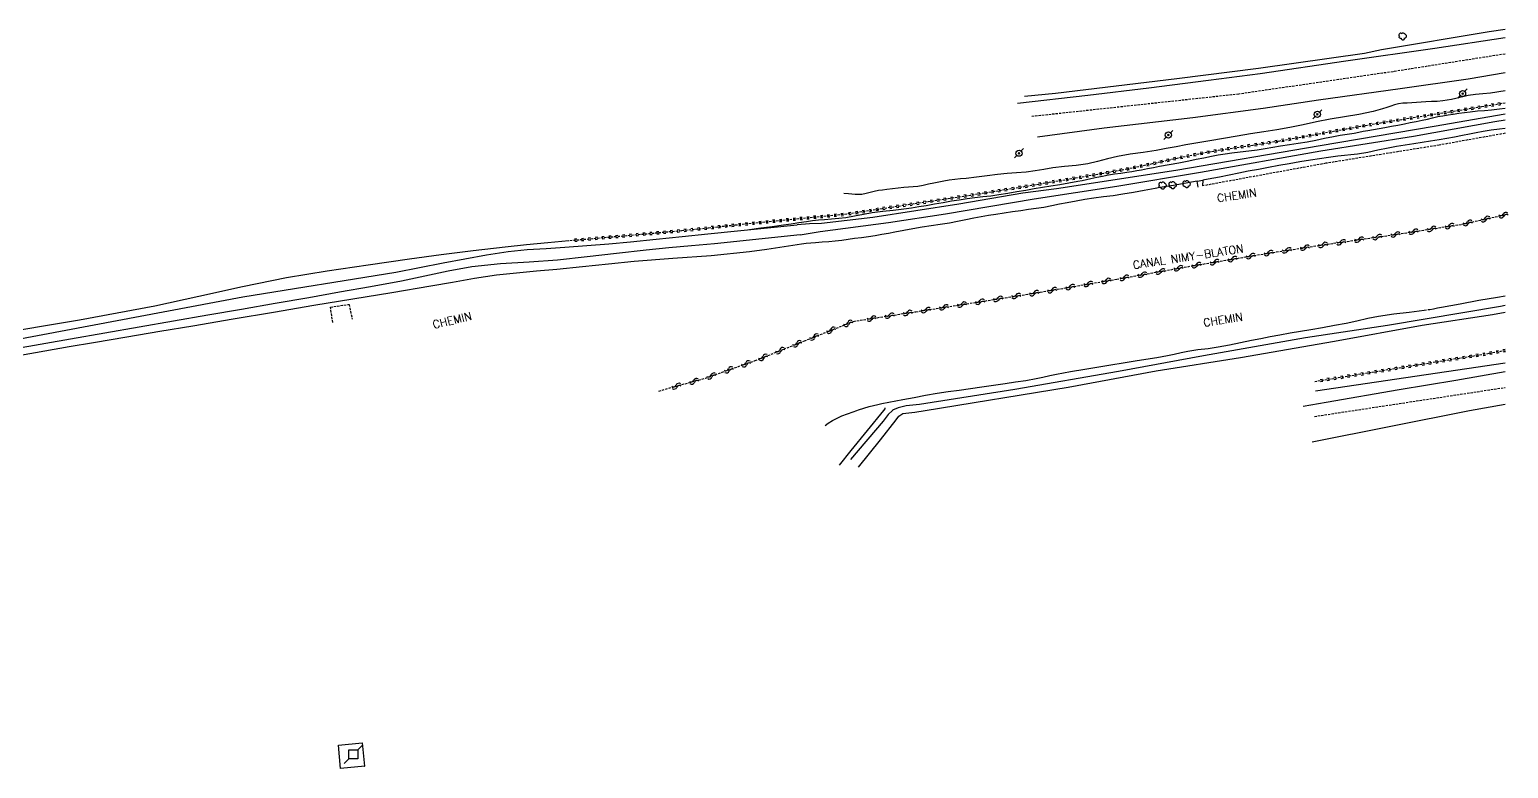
# Model space of a CAD drawing. Header units: millimetres. Extents: x 114000 to 115001, y 129000 to 130000.
# Drawn here: x 114677.4 to 115000.7, y 129596.8 to 129758.2 of the extents above; entities that cross this region are included whole.
import ezdxf
from ezdxf.enums import TextEntityAlignment as Align

# ---------------------------------------------------------------- set-up
doc = ezdxf.new("R2010")
doc.units = ezdxf.units.MM
doc.linetypes.add('DASHED', pattern=[0.75, 0.5, -0.25])
doc.layers.get('0').update_dxf_attribs({"linetype": 'CONTINUOUS'})
for name, color, linetype in [('W0001', 6, 'DASHED'), ('W0006', 2, 'CONTINUOUS'), ('W0008', 7, 'CONTINUOUS'), ('W0010', 4, 'CONTINUOUS'), ('W0014', 7, 'CONTINUOUS'), ('W0071', 7, 'CONTINUOUS'), ('W0112', 1, 'DASHED'), ('W0120', 7, 'CONTINUOUS'), ('W0211', 2, 'CONTINUOUS'), ('W0214', 2, 'CONTINUOUS'), ('W0220', 5, 'DASHED'), ('W0300', 7, 'CONTINUOUS'), ('W0473', 7, 'CONTINUOUS'), ('W0500', 5, 'DASHED'), ('W0510', 5, 'CONTINUOUS'), ('W0600', 7, 'CONTINUOUS'), ('W0985', 4, 'CONTINUOUS'), ('W0989', 7, 'CONTINUOUS')]:
    doc.layers.add(name, color=color, linetype=linetype)
doc.styles.get("Standard").update_dxf_attribs({"font": 'romans.shx', "width": 0.85})

# ---------------------------------------------------------------- blocks, each defined once
blk = doc.blocks.new('T600')
for p, q in [((-0.999999, 0.999999), (0.999999, 0.999999)), ((-0.999999, -0.999999), (-0.999999, 0.999999)), ((0.999999, 0.999999), (1.999998, 1.999998)), ((0.999999, 0.999999), (0.999999, -0.999999)), ((-0.999999, -0.999999), (-1.999998, -1.999998)), ((0.999999, -0.999999), (-0.999999, -0.999999))]:
    blk.add_line(p, q)
blk = doc.blocks.new('T300')
for p, q in [((-0.8, 0.51), (-0.86, 0.34)), ((-0.86, 0.34), (-0.86, 0.17)), ((-0.86, 0.17), (-0.74, 0.06)), ((-0.69, 0.63), (-0.8, 0.51)), ((-0.8, -0.06), (-0.74, 0.06)), ((-0.74, 0.06), (-0.69, 0.11)), ((-0.57, 0.69), (-0.69, 0.63)), ((-0.46, 0.69), (-0.57, 0.69)), ((-0.29, 0.63), (-0.46, 0.69)), ((-0.29, 0.63), (-0.17, 0.74)), ((-0.23, 0.57), (-0.29, 0.63)), ((-0.17, 0.74), (-0.06, 0.8)), ((-0.06, 0.8), (0.06, 0.8)), ((0.06, 0.8), (0.23, 0.74)), ((0.23, 0.74), (0.34, 0.63)), ((0.34, 0.63), (0.4, 0.51)), ((0.46, 0.46), (0.34, 0.46)), ((0.4, 0.51), (0.4, 0.46)), ((0.57, 0.4), (0.46, 0.46)), ((0.57, 0.4), (0.69, 0.29)), ((0.69, 0.29), (0.74, 0.17)), ((0.74, 0.06), (0.69, -0.17)), ((0.74, 0.17), (0.74, 0.06)), ((-0.8, -0.17), (-0.8, -0.06)), ((-0.8, -0.23), (-0.8, -0.17)), ((-0.74, -0.34), (-0.8, -0.23)), ((-0.69, -0.4), (-0.74, -0.34)), ((-0.51, -0.46), (-0.69, -0.4)), ((-0.4, -0.46), (-0.51, -0.46)), ((-0.4, -0.46), (-0.34, -0.46)), ((-0.34, -0.46), (-0.34, -0.4)), ((-0.34, -0.51), (-0.34, -0.46)), ((-0.29, -0.63), (-0.34, -0.51)), ((-0.17, -0.74), (-0.29, -0.63)), ((-0.06, -0.8), (-0.17, -0.74)), ((0.06, -0.8), (-0.06, -0.8)), ((0.17, -0.74), (0.06, -0.8)), ((0.23, -0.69), (0.17, -0.74)), ((0.29, -0.46), (0.23, -0.46)), ((0.29, -0.63), (0.23, -0.69)), ((0.46, -0.4), (0.29, -0.46)), ((0.34, -0.51), (0.29, -0.63)), ((0.34, -0.51), (0.34, -0.46)), ((0.57, -0.34), (0.46, -0.4)), ((0.63, -0.29), (0.57, -0.34)), ((0.69, -0.17), (0.63, -0.29))]:
    blk.add_line(p, q)
blk = doc.blocks.new('T473')
for p, q in [((-0.166667, 0.166667), (0.166667, -0.166667)), ((-0.166667, -0.166667), (0.166667, 0.166667)), ((0.500001, 0.500001), (1.000002, 1.000002)), ((-1.000002, -1.000002), (-0.500001, -0.500001))]:
    blk.add_line(p, q)
blk.add_ellipse((0, 0), major_axis=(0.471405, 0.471405), ratio=1, start_param=5.4977871438, end_param=11.780972451)
blk = doc.blocks.new('t220o')
at = {"color": 0, "linetype": 'Continuous'}
for p, q in [((-0.25, 0.25), (0.25, 0.25)), ((-0.25, -0.25), (0.25, -0.25))]:
    blk.add_line(p, q, dxfattribs=at)
blk = doc.blocks.new('t500o')
at = {"color": 0, "linetype": 'Continuous'}
for centre, start, end in [((-0.5, 0.625), 216.8699, 323.1301), ((0.5, -0.125), 36.8699, 143.1301), ((0.5, -0.625), 36.8699, 143.1301), ((-0.5, 0.125), 216.8699, 323.1301)]:
    blk.add_arc(centre, 0.625, start, end, dxfattribs=at)

msp = doc.modelspace()

# ---------------------------------------------------------------- linework, layer by layer
at = {"layer": 'W0001'}
for points in [[(115000, 129752.87), (114975.52, 129749.01), (114941.77, 129744.1), (114896.37, 129739.19)], [(114958.34, 129673.69), (115000, 129680.01)]]:
    msp.add_lwpolyline(points, dxfattribs=at)
at = {"layer": 'W0006'}
msp.add_lwpolyline([(115000, 129685.31), (114991.64, 129684.05), (114991.64, 129684.05), (114958.57, 129679.23), (114958.57, 129679.23)], dxfattribs=at)
at = {"layer": 'W0008'}
for points in [[(115000, 129756.42), (114984.63, 129754.09), (114965.22, 129751.28), (114946.48, 129748.56), (114935.18, 129747.07), (114922.12, 129745.44), (114908.82, 129743.83), (114893.38, 129742.04)], [(114897.78, 129734.79), (114897.78, 129734.79), (114912.35, 129736.73), (114931.77, 129739), (114947.11, 129741.01), (114959.24, 129742.84), (114977.1, 129745.36), (114991.94, 129747.48), (115000, 129748.86)], [(115000, 129683.4), (114989.28, 129681.57), (114976.83, 129679.47), (114960.93, 129676.71), (114955.87, 129675.85)], [(114957.87, 129668.11), (114957.87, 129668.11), (114992.27, 129675), (114992.27, 129675)], [(114992.27, 129675), (115000, 129676.35)]]:
    msp.add_lwpolyline(points, dxfattribs=at)
at = {"layer": 'W0010'}
for points in [[(115000, 129758.21), (114996.5, 129757.69), (114973.03, 129753.75), (114969.29, 129752.97), (114946.14, 129749.73), (114928.25, 129747.42), (114901.75, 129744.23), (114894.95, 129743.59)], [(114854.5, 129663.02), (114857.04, 129666.25), (114864.21, 129675)], [(114864.21, 129675), (114864.48, 129675.33), (114864.52, 129675.56)]]:
    msp.add_lwpolyline(points, dxfattribs=at)
at = {"layer": 'W0014'}
for points in [[(115000, 129697.92), (114999.01, 129697.74), (114974.3, 129693.52), (114956.35, 129690.87), (114934.05, 129686.89), (114915.5, 129683.5), (114892.82, 129679.56), (114872.01, 129676.28), (114869.05, 129676), (114867.34, 129675.6), (114866.11, 129675.06), (114866.06, 129675)], [(114873.24, 129675), (114904.46, 129680.06), (114923.75, 129683.62), (114942.15, 129686.59), (114962.72, 129690.12), (114981.91, 129693.62), (114997.28, 129695.98), (115000, 129696.45)], [(114866.06, 129675), (114865.14, 129674.09), (114864.05, 129672.68), (114856.89, 129664.24)], [(114858.62, 129662.58), (114863.43, 129668.54), (114866.89, 129672.97), (114867.49, 129673.71), (114868.36, 129674.32), (114870.95, 129674.63), (114873.24, 129675)]]:
    msp.add_lwpolyline(points, dxfattribs=at)
at = {"layer": 'W0071'}
for points in [[(115000, 129739.71), (114984.49, 129737.05), (114959.6, 129732.78), (114928.04, 129727.4), (114901.92, 129723.39), (114894.58, 129722.43), (114880.56, 129720.06), (114861.8, 129717.17), (114850.57, 129715.83), (114847.92, 129715.8), (114845.24, 129715.52)], [(114845.91, 129713.38), (114850.28, 129714.09), (114865.25, 129716.03), (114877.66, 129717.94), (114897.06, 129721.22), (114915.12, 129724.01), (114933.42, 129727.02), (114959.76, 129731.7), (114979.96, 129734.89), (114997.78, 129738.11), (115000, 129738.49)], [(114582.15, 129675), (114582.18, 129675.01), (114631.14, 129683.63), (114674.16, 129690.43), (114724.02, 129699.81), (114757.51, 129705.17), (114767.83, 129707.21), (114772.57, 129708.11), (114777.31, 129709.02), (114782.07, 129709.75), (114786.2, 129710.13), (114790.34, 129710.38), (114794.47, 129710.65), (114799.26, 129711.03), (114804.04, 129711.43), (114808.81, 129711.86), (114814.45, 129712.41), (114820.08, 129713), (114825.72, 129713.59), (114832.22, 129714.24), (114838.73, 129714.88), (114845.24, 129715.52)], [(114845.91, 129713.38), (114839.66, 129712.71), (114833.41, 129712.03), (114827.16, 129711.39), (114822.18, 129710.93), (114817.2, 129710.5), (114812.23, 129710.03), (114805.78, 129709.31), (114799.33, 129708.54), (114792.88, 129707.84), (114786.62, 129707.4), (114780.36, 129707.04), (114774.13, 129706.39), (114768.98, 129705.46), (114763.85, 129704.34), (114758.72, 129703.26), (114751.98, 129702), (114745.22, 129700.81), (114738.46, 129699.63), (114731.11, 129698.34), (114723.76, 129697.07), (114716.4, 129695.79), (114686.38, 129690.57), (114656.85, 129685.42)]]:
    msp.add_lwpolyline(points, dxfattribs=at)
at = {"layer": 'W0112'}
for points in [[(115000, 129735.54), (114985.6, 129732.96), (114960.82, 129728.99), (114933.84, 129724.05)], [(114743.71, 129694.19), (114743.2, 129697.57), (114747.29, 129698.16), (114747.96, 129694.93)], [(114982.35, 129696.91), (114983.53, 129697.08)]]:
    msp.add_lwpolyline(points, dxfattribs=at)
at = {"layer": 'W0120'}
msp.add_lwpolyline([(114932.9, 129723.78), (114932.67, 129725.06), (114933.9, 129725.29), (114933.84, 129724.05)], dxfattribs=at)
at = {"layer": 'W0211'}
for points in [[(115000, 129744.84), (114996.82, 129744.3), (114995.18, 129744.15), (114993.55, 129744.02), (114991.93, 129743.8), (114991.04, 129743.59), (114990.15, 129743.34), (114989.26, 129743.12), (114988.3, 129742.93), (114987.34, 129742.77), (114986.37, 129742.64), (114985.14, 129742.53), (114983.9, 129742.47), (114982.67, 129742.4), (114981.65, 129742.34), (114980.62, 129742.28), (114979.6, 129742.21), (114978.63, 129742.16), (114977.66, 129742.1), (114976.71, 129741.97), (114975.86, 129741.74), (114975.02, 129741.45), (114974.18, 129741.17), (114973.18, 129740.88), (114972.19, 129740.6), (114971.18, 129740.33), (114968.06, 129739.67), (114964.9, 129739.16), (114961.75, 129738.63), (114958.81, 129738.02), (114955.88, 129737.39), (114952.93, 129736.8), (114950.09, 129736.31), (114947.24, 129735.86), (114944.38, 129735.41), (114941.42, 129734.91), (114938.45, 129734.41), (114935.49, 129733.91), (114933.74, 129733.61), (114931.99, 129733.31), (114930.24, 129733), (114928.08, 129732.6), (114925.92, 129732.19), (114923.76, 129731.79), (114920.92, 129731.37), (114918.07, 129730.99), (114915.25, 129730.5), (114913.08, 129729.98), (114910.93, 129729.4), (114908.76, 129728.9), (114906.24, 129728.52), (114903.69, 129728.26), (114901.15, 129727.97), (114899.2, 129727.67), (114897.25, 129727.36), (114895.3, 129727.09), (114893.22, 129726.89), (114891.13, 129726.73), (114889.04, 129726.55), (114886.75, 129726.28), (114884.47, 129725.98), (114882.18, 129725.7), (114880.94, 129725.59), (114879.69, 129725.48), (114878.45, 129725.33), (114877.34, 129725.12), (114876.24, 129724.89), (114875.14, 129724.65), (114873.97, 129724.4), (114872.79, 129724.16), (114871.61, 129723.95), (114870.6, 129723.84), (114869.59, 129723.76), (114868.58, 129723.68), (114867.34, 129723.55), (114866.09, 129723.42), (114864.85, 129723.27), (114863.93, 129723.15), (114863.01, 129723.02), (114862.1, 129722.86), (114861.19, 129722.64), (114860.3, 129722.39), (114859.39, 129722.21), (114857.94, 129722.17), (114856.48, 129722.29), (114855.45, 129722.36)], [(114834.84, 129714.56), (114837.31, 129714.88), (114839.79, 129715.19), (114842.25, 129715.52), (114843.94, 129715.79), (114845.63, 129716.06), (114847.32, 129716.31), (114848.61, 129716.47), (114849.91, 129716.61), (114851.21, 129716.74), (114852.76, 129716.88), (114854.32, 129717.01), (114855.87, 129717.18), (114857.8, 129717.51), (114859.72, 129717.89), (114861.65, 129718.24), (114863.96, 129718.54), (114866.27, 129718.78), (114868.59, 129719.05), (114870.21, 129719.29), (114871.84, 129719.54), (114873.46, 129719.8), (114875.3, 129720.12), (114877.14, 129720.45), (114878.98, 129720.76), (114880.68, 129721.02), (114882.39, 129721.27), (114884.1, 129721.5), (114885.84, 129721.71), (114887.58, 129721.91), (114889.32, 129722.14), (114891.31, 129722.46), (114893.29, 129722.8), (114895.27, 129723.15), (114897.09, 129723.46), (114898.91, 129723.77), (114900.73, 129724.08), (114902.7, 129724.39), (114904.67, 129724.71), (114906.63, 129725.06), (114907.57, 129725.26), (114908.5, 129725.46), (114909.44, 129725.66), (114910.73, 129725.94), (114912.02, 129726.21), (114913.31, 129726.46), (114914.64, 129726.67), (114915.98, 129726.86), (114917.31, 129727.05), (114918.39, 129727.22), (114919.47, 129727.4), (114920.55, 129727.58), (114921.85, 129727.83), (114923.15, 129728.1), (114924.45, 129728.36), (114926.58, 129728.75), (114928.71, 129729.12), (114930.84, 129729.51), (114932.5, 129729.86), (114934.17, 129730.21), (114935.83, 129730.55), (114937.31, 129730.81), (114938.79, 129731.07), (114940.27, 129731.29), (114942.12, 129731.52), (114943.98, 129731.72), (114945.83, 129731.95), (114947.53, 129732.23), (114949.23, 129732.54), (114950.93, 129732.83), (114952.86, 129733.12), (114954.79, 129733.4), (114956.71, 129733.71), (114958.64, 129734.08), (114960.56, 129734.49), (114962.48, 129734.87), (114963.99, 129735.11), (114965.51, 129735.34), (114967.02, 129735.59), (114968.02, 129735.79), (114969.01, 129735.99), (114970, 129736.19), (114971.25, 129736.41), (114972.51, 129736.61), (114973.76, 129736.82), (114975.18, 129737.07), (114976.59, 129737.34), (114978, 129737.61), (114979.3, 129737.87), (114980.59, 129738.13), (114981.88, 129738.4), (114983.03, 129738.67), (114984.18, 129738.94), (114985.33, 129739.19), (114986.43, 129739.39), (114987.54, 129739.57), (114988.65, 129739.74), (114989.9, 129739.93), (114991.15, 129740.11), (114992.4, 129740.26), (114993.95, 129740.42), (114995.49, 129740.55), (114997.04, 129740.7), (114998.83, 129740.9), (115000, 129741.04)]]:
    msp.add_lwpolyline(points, dxfattribs=at)
at = {"layer": 'W0214'}
msp.add_lwpolyline([(114795.35, 129712.03), (114790.7, 129711.6), (114786.04, 129711.16), (114781.38, 129710.69), (114774.4, 129709.87), (114767.43, 129708.97), (114760.47, 129708.02), (114751.49, 129706.77), (114742.52, 129705.46), (114733.59, 129703.97), (114723.99, 129702.02), (114714.41, 129699.86), (114704.82, 129697.81), (114696.57, 129696.24), (114688.31, 129694.75), (114680.03, 129693.31), (114671.53, 129691.91)], dxfattribs=at)
at = {"layer": 'W0220'}
for points in [[(115000, 129742.16), (114998.4, 129741.88), (114994.89, 129741.31), (114991.39, 129740.74), (114987.89, 129740.17), (114982.65, 129739.35), (114977.41, 129738.52), (114972.17, 129737.67), (114964.91, 129736.39), (114957.65, 129735.05), (114950.39, 129733.77), (114944.84, 129732.91), (114939.29, 129732.09), (114933.76, 129731.16), (114928.31, 129730.06), (114922.87, 129728.86), (114917.43, 129727.73), (114911.72, 129726.68), (114906.01, 129725.71), (114900.28, 129724.76), (114894.35, 129723.77), (114888.41, 129722.81), (114882.47, 129721.87), (114878.09, 129721.2), (114873.71, 129720.54), (114869.33, 129719.89), (114863.83, 129719.04), (114858.33, 129718.2), (114855.3, 129717.77)], [(114855.3, 129717.77), (114849.34, 129717.2), (114843.39, 129716.62), (114837.44, 129716.04), (114831.6, 129715.44), (114825.76, 129714.83), (114819.93, 129714.24), (114811.74, 129713.47), (114803.54, 129712.75), (114795.35, 129712.03)], [(115000, 129688.05), (114996.43, 129687.4), (114993.2, 129686.87), (114989.96, 129686.36), (114958.39, 129681.26)]]:
    msp.add_lwpolyline(points, dxfattribs=at)
at = {"layer": 'W0500'}
for points in [[(114857.56, 129694.46), (114871.18, 129696.57), (114884.79, 129698.67), (114898.39, 129700.83), (114915.11, 129703.67), (114931.81, 129706.61), (114948.52, 129709.41), (114962.53, 129711.51), (114976.56, 129713.51), (114990.55, 129715.68), (115000, 129717.74)], [(114815, 129679.24), (114825.19, 129682.06), (114836.07, 129685.88), (114846.82, 129690.18), (114857.56, 129694.46)]]:
    msp.add_lwpolyline(points, dxfattribs=at)
at = {"layer": 'W0510'}
for points in [[(115000, 129736.61), (114998.8, 129736.44), (114997, 129736.22), (114995.2, 129735.96), (114993.7, 129735.67), (114992.2, 129735.35), (114990.7, 129735.04), (114988.99, 129734.73), (114987.28, 129734.43), (114985.57, 129734.14), (114983.74, 129733.84), (114981.9, 129733.54), (114980.07, 129733.25), (114978.19, 129732.95), (114976.31, 129732.64), (114974.44, 129732.32), (114972.21, 129731.87), (114970, 129731.38), (114967.76, 129730.99), (114966.32, 129730.83), (114964.88, 129730.7), (114963.43, 129730.55), (114961.43, 129730.28), (114959.44, 129729.97), (114957.44, 129729.65), (114955.14, 129729.28), (114952.84, 129728.89), (114950.54, 129728.49), (114948.31, 129728.09), (114946.09, 129727.67), (114943.87, 129727.24), (114941.78, 129726.81), (114939.69, 129726.37), (114937.6, 129725.95), (114936.37, 129725.72), (114935.13, 129725.51), (114933.9, 129725.29)], [(114924.5, 129723.68), (114923.48, 129723.51), (114921.13, 129723.08), (114918.79, 129722.63), (114916.43, 129722.23), (114914.32, 129721.92), (114912.2, 129721.64), (114910.09, 129721.35), (114908.16, 129721.05), (114906.23, 129720.73), (114904.31, 129720.39), (114902.61, 129720.04), (114900.91, 129719.68), (114899.21, 129719.35), (114897.52, 129719.09), (114895.83, 129718.87), (114894.14, 129718.64), (114892.32, 129718.38), (114890.51, 129718.1), (114888.71, 129717.82), (114887.1, 129717.57), (114885.49, 129717.31), (114883.88, 129717.03), (114882.1, 129716.67), (114880.32, 129716.28), (114878.54, 129715.93), (114876.54, 129715.61), (114874.54, 129715.32), (114872.54, 129715.01), (114870.56, 129714.66), (114868.6, 129714.29), (114866.63, 129713.93), (114865.19, 129713.67), (114863.75, 129713.41), (114862.32, 129713.16), (114860.81, 129712.94), (114859.3, 129712.73), (114857.79, 129712.53), (114856.39, 129712.34), (114854.98, 129712.15), (114853.58, 129711.99), (114852.15, 129711.86), (114850.71, 129711.75), (114849.28, 129711.64), (114848.26, 129711.54), (114847.23, 129711.45), (114846.21, 129711.35)], [(114932.67, 129725.06), (114931.46, 129724.84), (114930.26, 129724.62), (114929.05, 129724.4), (114927.54, 129724.15), (114926.02, 129723.92), (114924.5, 129723.68)], [(114846.21, 129711.35), (114842.41, 129710.77), (114838.62, 129710.19), (114834.82, 129709.66), (114826.44, 129708.8), (114818.03, 129708.18), (114809.62, 129707.51), (114803.97, 129706.94), (114798.32, 129706.35), (114792.68, 129705.78), (114788.29, 129705.4), (114783.91, 129705.02), (114779.53, 129704.54), (114774.72, 129703.82), (114769.92, 129702.98), (114765.12, 129702.14), (114756.61, 129700.72), (114748.1, 129699.31), (114739.59, 129697.89), (114730.77, 129696.4), (114721.95, 129694.91), (114713.13, 129693.42), (114705.9, 129692.22), (114698.67, 129691.02), (114691.44, 129689.8), (114686.09, 129688.87), (114680.75, 129687.94), (114675.41, 129687.01)], [(114983.53, 129697.08), (114984.39, 129697.23), (114985.25, 129697.39), (114986.11, 129697.54), (114990.18, 129698.3), (114994.25, 129699.06), (114998.33, 129699.76), (115000, 129700.01)], [(114858.26, 129675), (114858.63, 129675.13), (114859.79, 129675.51), (114860.96, 129675.86), (114861.9, 129676.08), (114862.85, 129676.28), (114863.79, 129676.48), (114865.3, 129676.78), (114866.82, 129677.07), (114868.33, 129677.36), (114870.83, 129677.83), (114873.32, 129678.3), (114875.83, 129678.74), (114878.25, 129679.11), (114880.68, 129679.46), (114883.11, 129679.8), (114885.65, 129680.15), (114888.19, 129680.49), (114890.72, 129680.86), (114892.99, 129681.21), (114895.26, 129681.57), (114897.51, 129681.98), (114898.99, 129682.29), (114900.46, 129682.62), (114901.94, 129682.94), (114905.02, 129683.51), (114908.12, 129684.02), (114911.21, 129684.52), (114913.85, 129684.96), (114916.5, 129685.4), (114919.14, 129685.83), (114921.5, 129686.19), (114923.86, 129686.55), (114926.21, 129686.97), (114927.7, 129687.29), (114929.18, 129687.63), (114930.66, 129687.95), (114932.87, 129688.29), (114935.1, 129688.56), (114937.32, 129688.87), (114939.73, 129689.32), (114942.14, 129689.82), (114944.55, 129690.32), (114946.61, 129690.73), (114948.67, 129691.15), (114950.74, 129691.54), (114953.01, 129691.93), (114955.29, 129692.29), (114957.57, 129692.66), (114960.13, 129693.12), (114962.7, 129693.6), (114965.26, 129694.09), (114967.62, 129694.6), (114969.99, 129695.12), (114972.36, 129695.6), (114975.68, 129696.1), (114979.01, 129696.5), (114982.35, 129696.91)], [(114851.35, 129671.68), (114852.05, 129672.2), (114852.94, 129672.76), (114853.86, 129673.26), (114855.04, 129673.81), (114856.25, 129674.28), (114857.48, 129674.72), (114858.26, 129675)]]:
    msp.add_lwpolyline(points, dxfattribs=at)
at = {"layer": 'W0600'}
msp.add_lwpolyline([(114750.71, 129597.28), (114745.44, 129596.78), (114744.96, 129601.86), (114750.14, 129602.35), (114750.62, 129597.27)], close=True, dxfattribs=at)

# ---------------------------------------------------------------- block references
at = {"layer": 'W0220'}
for p, rotation in [((114983.95, 129739.55), 188.9900320173785), ((114985.43, 129739.78), 188.9900320173785), ((114986.91, 129740.02), 188.9900320173785), ((114988.39, 129740.26), 189.1623470457666), ((114989.87, 129740.49), 189.1623470457666), ((114991.35, 129740.73), 189.1623470457666), ((114992.83, 129740.97), 189.1942271652251), ((114994.31, 129741.21), 189.1942271652251), ((114995.79, 129741.45), 189.3269216558371), ((114997.27, 129741.7), 189.3269216558371), ((114998.75, 129741.94), 189.8141573113539), ((114964.71, 129736.35), 190.4416964196528), ((114966.19, 129736.62), 190.0151781027385), ((114967.66, 129736.88), 190.0151781027385), ((114969.14, 129737.14), 190.0151781027385), ((114970.62, 129737.4), 190.0151781027385), ((114972.1, 129737.66), 190.0151781027385), ((114973.58, 129737.9), 189.2208240407175), ((114975.06, 129738.14), 189.2208240407175), ((114976.54, 129738.38), 189.2208240407175), ((114978.02, 129738.62), 188.9046734467338), ((114979.5, 129738.85), 188.9046734467338), ((114980.98, 129739.08), 188.9046734467338), ((114982.46, 129739.32), 188.9046734467338), ((114945.5, 129733.02), 188.8245538923591), ((114946.98, 129733.25), 188.8245538923591), ((114948.46, 129733.48), 188.8245538923591), ((114949.95, 129733.71), 188.8245538923591), ((114951.42, 129733.96), 189.9845831188097), ((114952.9, 129734.22), 189.9845831188097), ((114954.38, 129734.48), 189.9845831188097), ((114955.86, 129734.74), 189.9845831188097), ((114957.33, 129735), 189.9845831188097), ((114958.81, 129735.27), 190.4416964196528), ((114960.28, 129735.54), 190.4416964196528), ((114961.76, 129735.81), 190.4416964196528), ((114963.23, 129736.08), 190.4416964196528), ((114927.77, 129729.94), 192.4349773388756), ((114929.24, 129730.25), 191.4635292576247), ((114930.71, 129730.55), 191.4635292576247), ((114932.18, 129730.84), 191.4635292576247), ((114933.65, 129731.14), 191.4635292576247), ((114935.13, 129731.39), 189.4690378031668), ((114936.61, 129731.64), 189.4690378031668), ((114938.09, 129731.89), 189.4690378031668), ((114939.57, 129732.13), 188.4737227562153), ((114941.05, 129732.35), 188.4737227562153), ((114942.53, 129732.57), 188.4737227562153), ((114944.02, 129732.79), 188.4737227562153), ((114911.6, 129726.66), 189.6458057695157), ((114913.08, 129726.93), 190.3490220803285), ((114914.55, 129727.2), 190.3490220803285), ((114916.03, 129727.47), 190.3490220803285), ((114917.5, 129727.74), 191.766607791876), ((114918.97, 129728.05), 191.766607791876), ((114920.44, 129728.35), 191.766607791876), ((114921.91, 129728.66), 191.766607791876), ((114923.37, 129728.97), 192.4349773388756), ((114924.84, 129729.29), 192.4349773388756), ((114926.3, 129729.62), 192.4349773388756), ((114890.89, 129723.21), 189.2399917753186), ((114892.37, 129723.45), 189.2399917753186), ((114893.85, 129723.69), 189.2399917753186), ((114895.33, 129723.94), 189.4325752488967), ((114896.81, 129724.18), 189.4325752488967), ((114898.29, 129724.43), 189.4325752488967), ((114899.77, 129724.67), 189.4325752488967), ((114901.25, 129724.92), 189.4558270085183), ((114902.72, 129725.17), 189.4558270085183), ((114904.2, 129725.41), 189.4558270085183), ((114905.68, 129725.66), 189.4558270085183), ((114907.16, 129725.91), 189.6458057695157), ((114908.64, 129726.16), 189.6458057695157), ((114910.12, 129726.41), 189.6458057695157), ((114870.13, 129720.01), 188.4904714267258), ((114871.61, 129720.23), 188.4904714267258), ((114873.1, 129720.45), 188.4904714267258), ((114874.58, 129720.68), 188.5051771431332), ((114876.06, 129720.9), 188.5051771431332), ((114877.55, 129721.12), 188.5051771431332), ((114879.03, 129721.34), 188.6881307816051), ((114880.51, 129721.57), 188.6881307816051), ((114882, 129721.8), 188.6881307816051), ((114883.48, 129722.03), 188.9785673872724), ((114884.96, 129722.26), 188.9785673872724), ((114886.44, 129722.5), 188.9785673872724), ((114887.92, 129722.73), 188.9785673872724), ((114889.4, 129722.97), 189.2399917753186), ((114846.12, 129716.89), 185.4970919779167), ((114847.61, 129717.03), 185.4970919779167), ((114849.11, 129717.18), 185.4970919779167), ((114850.6, 129717.32), 185.4961745254049), ((114852.09, 129717.46), 185.4961745254049), ((114853.59, 129717.61), 185.4961745254049), ((114855.08, 129717.75), 185.4961745254049), ((114856.78, 129717.98), 187.9633067390201), ((114858.27, 129718.19), 187.9633067390201), ((114859.75, 129718.41), 188.7563403842265), ((114861.24, 129718.64), 188.7563403842265), ((114862.72, 129718.87), 188.7563403842265), ((114864.2, 129719.1), 188.7766949562958), ((114865.68, 129719.33), 188.7766949562958), ((114867.17, 129719.56), 188.7766949562958), ((114868.65, 129719.79), 188.7766949562958), ((114813.28, 129713.62), 185.3306789632569), ((114814.78, 129713.76), 185.3306789632569), ((114816.27, 129713.9), 185.3306789632569), ((114817.76, 129714.04), 185.3306789632569), ((114819.26, 129714.17), 185.3306789632569), ((114820.75, 129714.32), 185.7805477605364), ((114822.24, 129714.47), 185.7805477605364), ((114823.73, 129714.62), 185.7805477605364), ((114825.23, 129714.77), 185.7805477605364), ((114826.72, 129714.93), 185.9865185867481), ((114828.21, 129715.08), 185.9865185867481), ((114829.7, 129715.24), 185.9865185867481), ((114831.19, 129715.4), 185.9865185867481), ((114832.69, 129715.55), 185.8689649921857), ((114834.18, 129715.71), 185.8689649921857), ((114835.67, 129715.86), 185.8689649921857), ((114837.16, 129716.01), 185.8689649921857), ((114838.66, 129716.16), 185.6114870231914), ((114840.15, 129716.31), 185.6114870231914), ((114841.64, 129716.45), 185.6114870231914), ((114843.13, 129716.6), 185.6114870231914), ((114844.63, 129716.74), 185.4970919779167), ((114796.85, 129712.16), 185.0436757871913), ((114798.34, 129712.29), 185.0436757871913), ((114799.84, 129712.42), 185.0436757871913), ((114801.33, 129712.56), 185.0436757871913), ((114802.82, 129712.69), 185.0436757871913), ((114804.32, 129712.82), 185.0367356572584), ((114805.81, 129712.95), 185.0367356572584), ((114807.31, 129713.08), 185.0367356572584), ((114808.8, 129713.21), 185.0367356572584), ((114810.29, 129713.35), 185.0367356572584), ((114811.79, 129713.48), 185.3306789632569), ((114998.37, 129687.75), 190.352454703301), ((114999.84, 129688.02), 190.352454703301), ((114979.12, 129684.61), 189.1750604554711), ((114980.6, 129684.85), 189.1750604554711), ((114982.09, 129685.09), 189.1750604554711), ((114983.57, 129685.33), 189.1750604554711), ((114985.05, 129685.57), 189.1750604554711), ((114986.53, 129685.81), 189.1750604554711), ((114988.01, 129686.05), 189.1750604554711), ((114989.49, 129686.28), 189.1750604554711), ((114990.97, 129686.52), 188.9671644984904), ((114992.45, 129686.75), 188.9671644984904), ((114993.93, 129686.99), 189.3068231629824), ((114995.41, 129687.23), 189.3068231629824), ((114996.89, 129687.49), 190.352454703301), ((114959.87, 129681.5), 189.1750604554711), ((114961.35, 129681.74), 189.1750604554711), ((114962.83, 129681.98), 189.1750604554711), ((114964.32, 129682.22), 189.1750604554711), ((114965.8, 129682.46), 189.1750604554711), ((114967.28, 129682.7), 189.1750604554711), ((114968.76, 129682.94), 189.1750604554711), ((114970.24, 129683.17), 189.1750604554711), ((114971.72, 129683.41), 189.1750604554711), ((114973.2, 129683.65), 189.1750604554711), ((114974.68, 129683.89), 189.1750604554711), ((114976.16, 129684.13), 189.1750604554711), ((114977.64, 129684.37), 189.1750604554711)]:
    msp.add_blockref('t220o', p, dxfattribs=dict(at, rotation=rotation))
at = {"layer": 'W0300'}
for p in [(114977.68, 129756.72), (114925.18, 129724.11), (114927.39, 129724.18), (114930.43, 129724.41)]:
    msp.add_blockref('T300', p, dxfattribs=at)
at = {"layer": 'W0473'}
for p in [(114990.73, 129744.23), (114958.97, 129739.69), (114926.4, 129735.17), (114893.75, 129731.2)]:
    msp.add_blockref('T473', p, dxfattribs=at)
at = {"layer": 'W0500'}
for p, rotation in [((114995.75, 129716.81), 12.33412559617127), ((114999.66, 129717.67), 12.33412559617127), ((114976.05, 129713.44), 8.144974271722205), ((114980, 129714.05), 8.785226022774694), ((114983.95, 129714.66), 8.785226022774694), ((114987.91, 129715.27), 8.785226022774694), ((114991.85, 129715.96), 12.33412559617127), ((114952.3, 129709.97), 8.513963974247925), ((114956.26, 129710.57), 8.513963974247925), ((114960.21, 129711.16), 8.513963974247925), ((114964.17, 129711.74), 8.144974271722205), ((114968.13, 129712.31), 8.144974271722205), ((114972.09, 129712.87), 8.144974271722205), ((114932.56, 129706.73), 9.51733040676215), ((114936.51, 129707.39), 9.51733040676215), ((114940.45, 129708.06), 9.51733040676215), ((114944.4, 129708.72), 9.51733040676215), ((114948.34, 129709.38), 9.51733040676215), ((114916.8, 129703.97), 9.965108546076314), ((114920.74, 129704.66), 9.965108546076314), ((114924.68, 129705.35), 9.965108546076314), ((114928.62, 129706.05), 9.965108546076314), ((114897.09, 129700.62), 9.030799729071138), ((114901.03, 129701.28), 9.650677515300462), ((114904.98, 129701.95), 9.650677515300462), ((114908.92, 129702.62), 9.650677515300462), ((114912.86, 129703.29), 9.650677515300462), ((114877.33, 129697.52), 8.773041793354619), ((114881.28, 129698.13), 8.773041793354619), ((114885.24, 129698.74), 9.030799729071138), ((114889.19, 129699.37), 9.030799729071138), ((114893.14, 129699.99), 9.030799729071138), ((114856.4, 129694), 21.76646182419528), ((114861.52, 129695.08), 8.7777871590296), ((114865.47, 129695.69), 8.7777871590296), ((114869.42, 129696.3), 8.7777871590296), ((114873.38, 129696.91), 8.773041793354619), ((114848.97, 129691.04), 21.76646182419528), ((114852.69, 129692.52), 21.76646182419528), ((114841.54, 129688.07), 21.76922446582607), ((114845.26, 129689.55), 21.76922446582607), ((114834.08, 129685.18), 19.36595665721618), ((114837.83, 129686.58), 21.76922446582607), ((114822.71, 129681.37), 15.48341972989201), ((114826.54, 129682.53), 19.36595665721618), ((114830.31, 129683.86), 19.36595665721618), ((114818.86, 129680.3), 15.48341972989201)]:
    msp.add_blockref('t500o', p, dxfattribs=dict(at, rotation=rotation))
at = {"layer": 'W0600'}
msp.add_blockref('T600', (114748.2, 129599.87), dxfattribs=at)

# ---------------------------------------------------------------- texts
at = {"layer": 'W0985'}
msp.add_text('CANAL NIMY-BLATON', height=1.75, rotation=8.6643, dxfattribs=at).set_placement((114930.72, 129708.58), align=Align.MIDDLE_CENTER)
at = {"layer": 'W0989'}
for rotation, p in [(8.8753, (114937.19, 129720.46)), (13.3165, (114765.79, 129692.83)), (8.8753, (114934.18, 129693.28))]:
    msp.add_text('CHEMIN', height=1.75, rotation=rotation, dxfattribs=at).set_placement(p)

doc.saveas('drawing.dxf')
